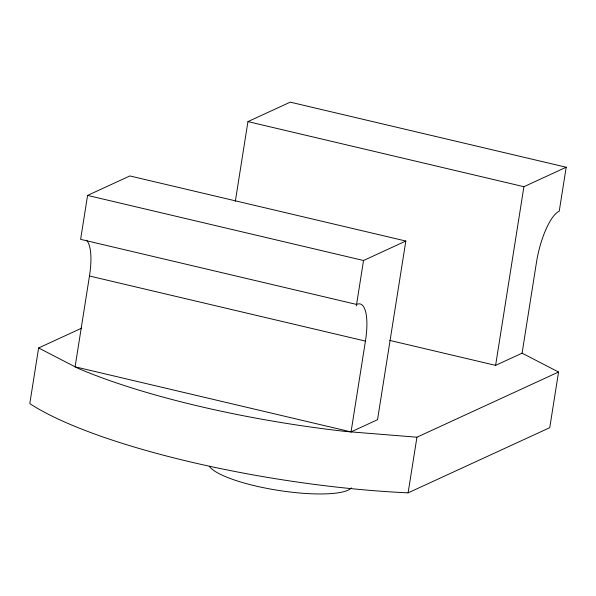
<?xml version="1.0" encoding="UTF-8"?>
<svg xmlns="http://www.w3.org/2000/svg" width="596" height="596" viewBox="0 0 596 596"><rect width="100%" height="100%" fill="white"/><g stroke="black" fill="none" stroke-linecap="round" stroke-linejoin="round"><path stroke-width="0.89" d="M81.607 328.18L38.613 347.967L29.8 403.619A289.023 64.524 9 0 0 408.118 492.855L549.75 427.675L558.564 372.023L522.089 353.182L495.604 365.37L389.747 340.405M351.051 431.899L377.529 419.711L405.831 241.037L129.876 175.947L87.575 195.413L80.616 239.346L356.572 304.437A45.639 14.118 -76.7 0 1 365.43 341.098L351.051 431.899L75.089 366.808L89.474 276.008A45.639 14.118 -76.7 0 0 86.45 240.188M235.323 201.321L247.943 121.606L290.245 102.147L566.2 167.238L559.242 211.17A45.639 14.118 -76.7 0 0 536.467 262.382L522.089 353.182M356.341 305.934L363.53 260.504L405.831 241.037M408.118 492.855L416.932 437.203L558.564 372.023M495.604 365.37L523.906 186.704L566.2 167.238M416.932 437.203L345.613 431.459A289.023 64.524 9 0 1 78.098 368.365L38.613 347.967M247.943 121.606L523.906 186.704M87.575 195.413L363.53 260.504M89.474 276.008L365.43 341.098M351.446 487.9A73.017 16.301 9 0 1 279.844 490.62A73.017 16.301 9 0 1 209.323 466.243"/></g></svg>
